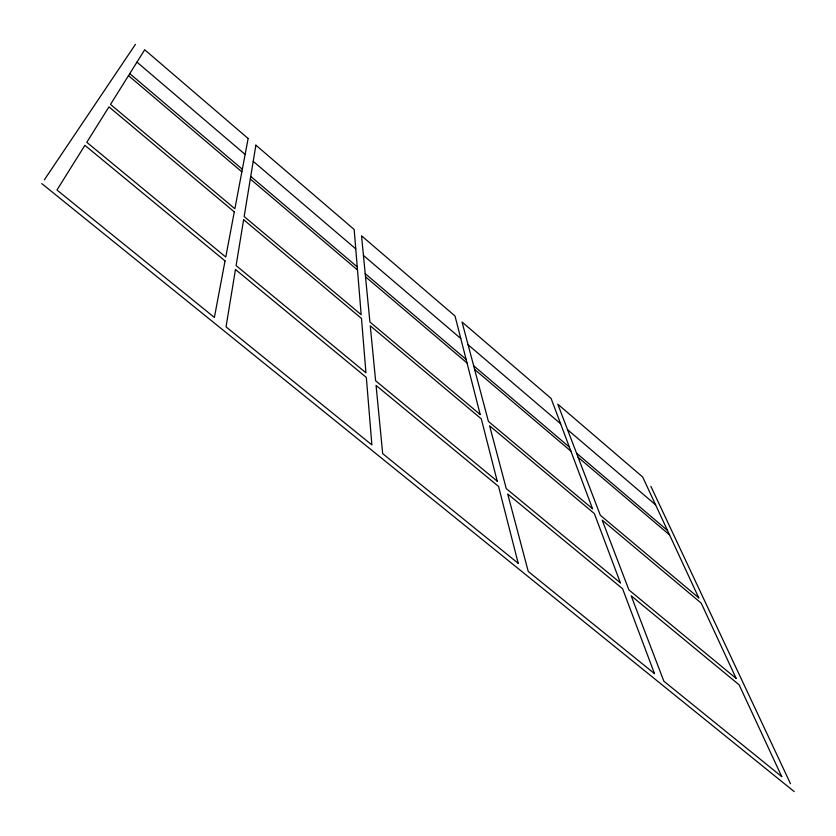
<?xml version="1.0" encoding="UTF-8"?>
<svg xmlns="http://www.w3.org/2000/svg" width="836" height="836" viewBox="0 0 836 836"><rect width="100%" height="100%" fill="white"/><g stroke="black" fill="none" stroke-linecap="round" stroke-linejoin="round"><path stroke-width="1.25" d="M44.36 179.813L135.411 44.412M41.8 183.617L794.2 791.587M128.504 75.627L241.844 171.829M250.319 179.029L357.495 270.007M365.52 276.81L467.021 362.97M474.618 369.428L570.894 451.147M578.104 457.271L669.542 534.883M129.758 73.62L242.335 169.248M250.748 176.406L357.233 266.872M365.207 273.644L466.091 359.344M473.657 365.771L569.368 447.082M576.547 453.175L667.473 530.432M136.958 62.115L245.126 154.441M253.224 161.348L355.76 248.877M363.441 255.429L460.772 338.517M468.076 344.745L560.59 423.716M567.529 429.641L655.581 504.798M650.878 486.353L790.501 783.719M235.459 269.495L226.034 326.855L371.884 444.909L366.335 377.423L235.459 269.495M243.631 219.711L236.097 265.576L365.949 372.793L361.486 318.453L243.631 219.711M255.879 145.161L244.154 216.534L361.173 314.681L354.161 229.482L255.879 145.161M225.041 260.905L214.382 317.429L56.952 190.012L84.896 145.339L225.041 260.905M234.289 211.874L225.772 257.049L86.798 142.298L108.962 106.862L234.289 211.874M248.135 138.504L234.885 208.749L110.498 104.416L144.691 49.763L248.135 138.504M518.205 563.328L382.689 453.655L376.064 385.448L498.57 486.468L518.205 563.328M654.494 673.638L528.258 571.469L507.692 493.992L622.59 588.743L654.494 673.638M781.733 776.623L663.868 681.225L631.159 595.796L739.149 684.851L781.733 776.623M497.221 481.17L375.615 380.767L370.275 325.831L481.296 418.857L497.221 481.17M620.385 582.87L506.271 488.642L489.593 425.806L594.354 513.586L620.385 582.87M736.192 678.477L628.891 589.892L602.192 520.149L701.216 603.132L736.192 678.477M480.188 414.51L369.909 322.006L361.528 235.804L455.024 316.008L480.188 414.51M592.536 508.748L488.423 421.417L462.047 322.027L551.091 398.427L592.536 508.748M698.771 597.855L600.321 515.279L557.779 404.164L642.685 477.011L698.771 597.855"/></g></svg>
